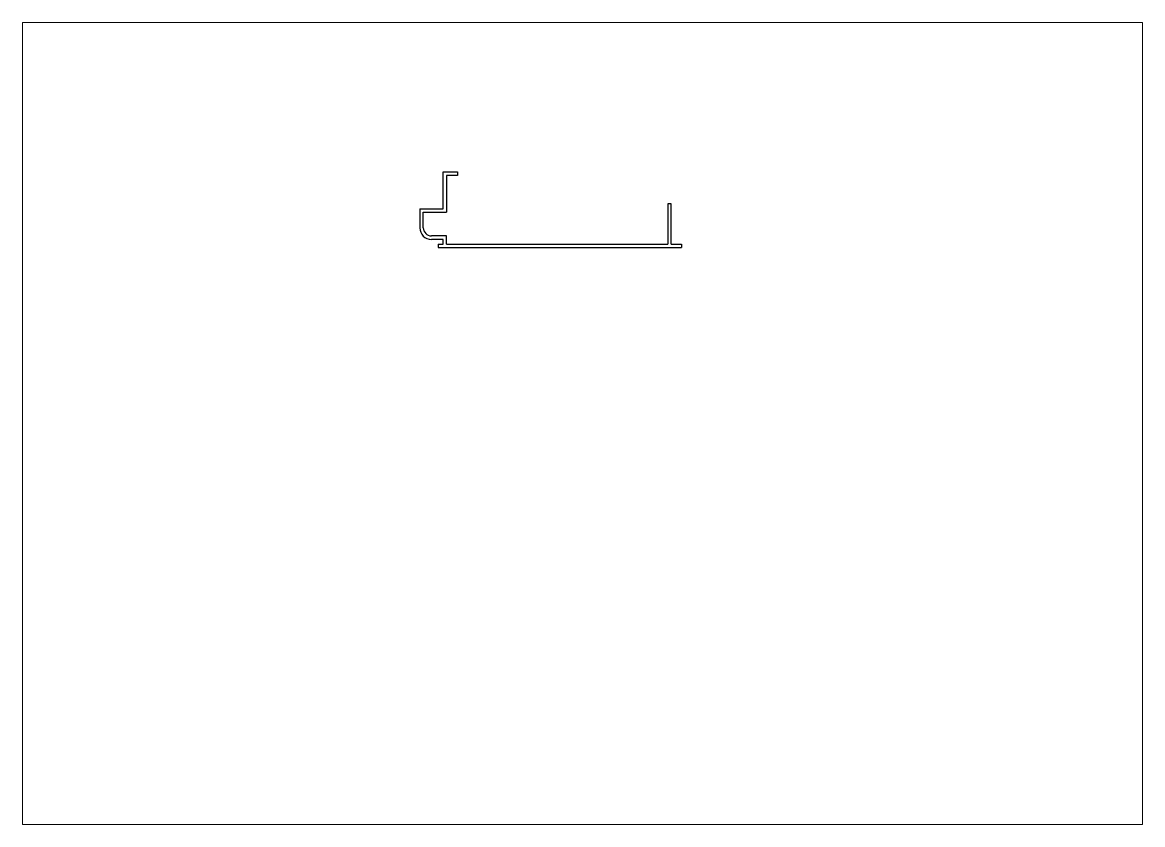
# Paper-space layout 'Layout1' of a CAD drawing. Extents: x 0 to 12.4, y 0 to 8.9.
# The model-space entities are those that its viewports show. They can reach past a viewport. Long polylines and large blocks are cut down to what shows.
import ezdxf

# ---------------------------------------------------------------- set-up
doc = ezdxf.new("R2010")
doc.units = 0
doc.header["$LTSCALE"] = 1.5
doc.layers.get('0').update_dxf_attribs({"linetype": 'CONTINUOUS'})

msp = doc.modelspace()

# ---------------------------------------------------------------- linework, layer by layer
for p, q in [((-550.17, -39.28), (-550.17, -26.58)), ((-550.17, -26.58), (-545.17, -26.58)), ((-545.17, -26.58), (-545.17, -27.78)), ((-548.97, -27.78), (-548.97, -40.48)), ((-545.17, -27.78), (-548.97, -27.78)), ((-548.97, -27.78), (-548.97, -27.78)), ((-472.87, -37.6), (-472.87, -51.4)), ((-471.67, -37.6), (-472.87, -37.6)), ((-471.67, -51.4), (-471.67, -37.6)), ((-558.17, -39.28), (-550.17, -39.28)), ((-558.17, -39.28), (-558.17, -45.8)), ((-556.97, -45.8), (-556.97, -40.48)), ((-556.97, -40.48), (-548.97, -40.48)), ((-556.97, -48.66), (-556.97, -48.6)), ((-548.97, -48.6), (-554.17, -48.6)), ((-550.17, -49.8), (-554.17, -49.8)), ((-550.17, -51.4), (-550.17, -49.8)), ((-548.97, -51.4), (-548.97, -48.6)), ((-551.87, -51.4), (-550.17, -51.4)), ((-551.87, -51.4), (-551.87, -52.6)), ((-551.87, -52.6), (-468.17, -52.6)), ((-548.97, -51.4), (-472.87, -51.4)), ((-471.67, -51.4), (-468.17, -51.4)), ((-468.17, -51.4), (-468.17, -52.6))]:
    msp.add_line(p, q)
for radius in [4, 2.8]:
    msp.add_arc((-554.17, -45.8), radius, 180, 270)

psp = doc.layouts.get("Layout1")

# ---------------------------------------------------------------- viewports
at = {"layer": '0'}
psp.add_viewport(center=(6.202, 4.435), size=(12.401, 8.8772), view_center_point=(-502.187, -113.117), view_height=275.91753, dxfattribs=at)

doc.saveas('drawing.dxf')
